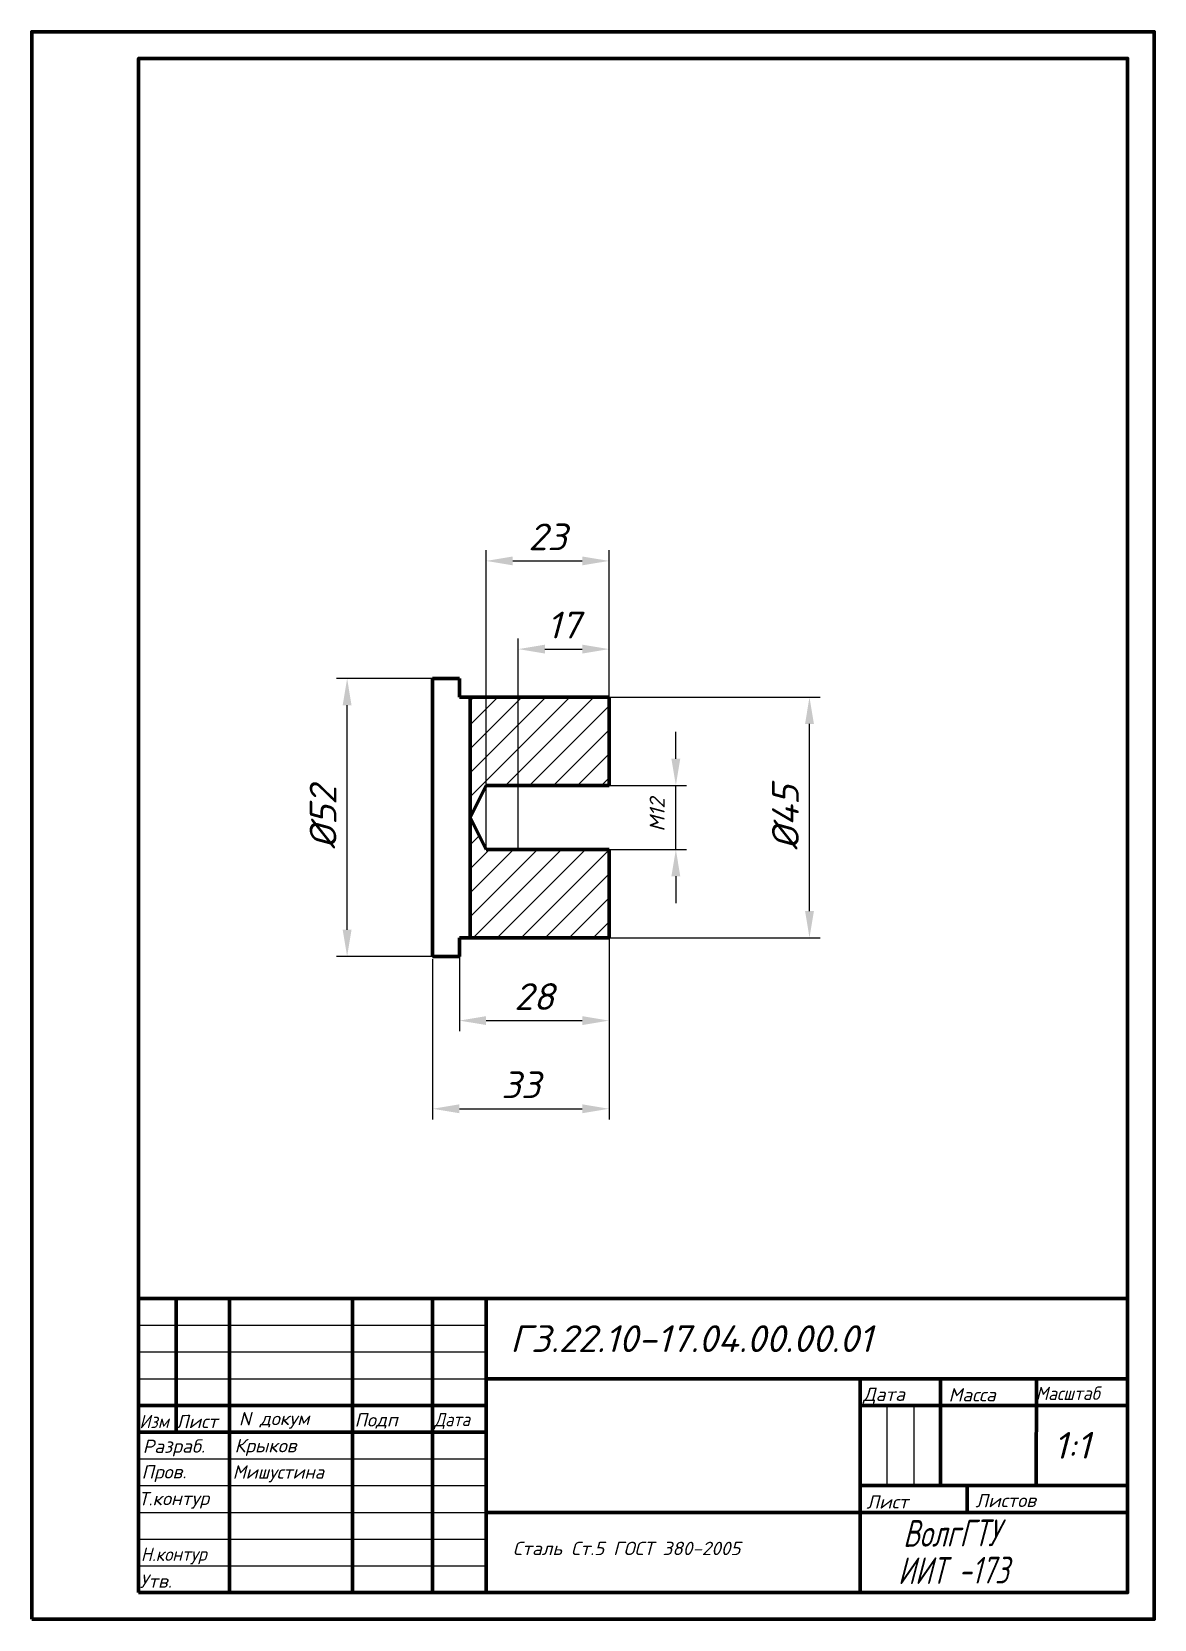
# Model space of a CAD drawing. Header units: millimetres. Extents: x 0 to 210, y 0 to 297.
import ezdxf

# ---------------------------------------------------------------- set-up
doc = ezdxf.new("R2010")
doc.units = ezdxf.units.MM
doc.layers.add('Основные', color=7, linetype='Continuous', lineweight=80)
doc.layers.add('Тонкие', color=7, linetype='Continuous', lineweight=25)
doc.styles.get("Standard").update_dxf_attribs({"font": 'simplex.shx', "oblique": 15})
doc.dimstyles.new('Копия Standard', dxfattribs={"dimtxt": 5, "dimasz": 5, "dimexe": 2, "dimexo": 0, "dimgap": 2, "dimtad": 1, "dimtoh": 1, "dimdec": 0, "dimzin": 0, "dimdsep": 46, "dimtxsty": 'Standard', "dimcen": 0.09, "dimclrd": 256, "dimclre": 256, "dimclrt": 256, "dimadec": 0, "dimazin": 0, "dimtfac": 1, "dimtdec": 0, "dimtmove": 1, "dimatfit": 3, "dimfxl": 1, "dimtfillclr": 256, "dimtolj": 1, "dimtzin": 0, "dimlwd": -1, "dimlwe": -1, "dimarcsym": 0})

# ---------------------------------------------------------------- blocks, each defined once
blk = doc.blocks.new('*D9')
at = {"layer": 'Defpoints', "color": 0, "transparency": 16777216}
for p in [(59, 176), (75, 176), (75, 124)]:
    blk.add_point(p, dxfattribs=at)
at = {"layer": 'Тонкие', "transparency": 16777216}
for p, q in [((75, 176), (57, 176)), ((59, 129), (59, 171)), ((75, 124), (57, 124))]:
    blk.add_line(p, q, dxfattribs=at)
for points in [[(58.17, 171), (59.83, 171), (59, 176)], [(58.17, 129), (59.83, 129), (59, 124)]]:
    blk.add_solid(points, dxfattribs=at)
at = {"layer": 'Тонкие', "transparency": 16777216, "insert": (54.5, 150), "char_height": 5, "attachment_point": 5, "rotation": 90}
blk.add_mtext('\\A1;%%C52', dxfattribs=at)
blk = doc.blocks.new('*D10')
at = {"layer": 'Defpoints', "color": 0, "transparency": 16777216}
for p in [(108, 127.5), (75, 123.5), (108, 95.5)]:
    blk.add_point(p, dxfattribs=at)
at = {"layer": 'Тонкие', "transparency": 16777216}
for p, q in [((108, 127.5), (108, 93.5)), ((75, 123.5), (75, 93.5)), ((80, 95.5), (103, 95.5))]:
    blk.add_line(p, q, dxfattribs=at)
for points in [[(80, 96.33), (80, 94.67), (75, 95.5)], [(103, 96.33), (103, 94.67), (108, 95.5)]]:
    blk.add_solid(points, dxfattribs=at)
at = {"layer": 'Тонкие', "transparency": 16777216, "insert": (91.5, 100), "char_height": 5, "attachment_point": 5}
blk.add_mtext('\\A1;33', dxfattribs=at)
blk = doc.blocks.new('*D11')
at = {"layer": 'Defpoints', "color": 0, "transparency": 16777216}
for p in [(80, 124), (108, 124), (108, 112)]:
    blk.add_point(p, dxfattribs=at)
at = {"layer": 'Тонкие', "transparency": 16777216}
for p, q in [((80, 124), (80, 110)), ((108, 124), (108, 110)), ((85, 112), (103, 112))]:
    blk.add_line(p, q, dxfattribs=at)
for points in [[(85, 112.83), (85, 111.17), (80, 112)], [(103, 112.83), (103, 111.17), (108, 112)]]:
    blk.add_solid(points, dxfattribs=at)
at = {"layer": 'Тонкие', "transparency": 16777216, "insert": (94, 116.5), "char_height": 5, "attachment_point": 5}
blk.add_mtext('\\A1;28', dxfattribs=at)
blk = doc.blocks.new('*D12')
at = {"layer": 'Defpoints', "color": 0, "transparency": 16777216}
for p in [(108, 198), (85, 156), (108, 156)]:
    blk.add_point(p, dxfattribs=at)
at = {"layer": 'Тонкие', "transparency": 16777216}
for p, q in [((85, 156), (85, 200)), ((108, 156), (108, 200)), ((90, 198), (103, 198))]:
    blk.add_line(p, q, dxfattribs=at)
for points in [[(90, 198.83), (90, 197.17), (85, 198)], [(103, 198.83), (103, 197.17), (108, 198)]]:
    blk.add_solid(points, dxfattribs=at)
at = {"layer": 'Тонкие', "transparency": 16777216, "insert": (96.5, 202.5), "char_height": 5, "attachment_point": 5}
blk.add_mtext('\\A1;23', dxfattribs=at)
blk = doc.blocks.new('*D13')
at = {"layer": 'Defpoints', "color": 0, "transparency": 16777216}
for p in [(108, 181.5), (91, 156), (108, 156)]:
    blk.add_point(p, dxfattribs=at)
at = {"layer": 'Тонкие', "transparency": 16777216}
for p, q in [((91, 156), (91, 183.5)), ((96, 181.5), (103, 181.5)), ((108, 156), (108, 183.5))]:
    blk.add_line(p, q, dxfattribs=at)
for points in [[(96, 182.33), (96, 180.67), (91, 181.5)], [(103, 182.33), (103, 180.67), (108, 181.5)]]:
    blk.add_solid(points, dxfattribs=at)
at = {"layer": 'Тонкие', "transparency": 16777216, "insert": (99.5, 186), "char_height": 5, "attachment_point": 5}
blk.add_mtext('\\A1;17', dxfattribs=at)
blk = doc.blocks.new('*D14')
at = {"layer": 'Defpoints', "color": 0, "transparency": 16777216}
for p in [(108, 156), (120.5, 156), (108, 144)]:
    blk.add_point(p, dxfattribs=at)
at = {"layer": 'Тонкие', "transparency": 16777216}
for p, q in [((120.5, 161), (120.5, 166)), ((108, 156), (122.5, 156)), ((120.5, 144), (120.5, 156)), ((108, 144), (122.5, 144)), ((120.5, 139), (120.5, 134))]:
    blk.add_line(p, q, dxfattribs=at)
for points in [[(119.67, 161), (121.33, 161), (120.5, 156)], [(119.67, 139), (121.33, 139), (120.5, 144)]]:
    blk.add_solid(points, dxfattribs=at)
at = {"layer": 'Тонкие', "transparency": 16777216, "insert": (117, 150.5), "char_height": 2.8, "attachment_point": 5, "rotation": 90}
blk.add_mtext('\\A1;M12', dxfattribs=at)
blk = doc.blocks.new('*D15')
at = {"layer": 'Defpoints', "color": 0, "transparency": 16777216}
for p in [(108, 172.5), (145.5, 172.5), (108, 127.5)]:
    blk.add_point(p, dxfattribs=at)
at = {"layer": 'Тонкие', "transparency": 16777216}
for p, q in [((108, 172.5), (147.5, 172.5)), ((145.5, 132.5), (145.5, 167.5)), ((108, 127.5), (147.5, 127.5))]:
    blk.add_line(p, q, dxfattribs=at)
for points in [[(144.67, 167.5), (146.33, 167.5), (145.5, 172.5)], [(144.67, 132.5), (146.33, 132.5), (145.5, 127.5)]]:
    blk.add_solid(points, dxfattribs=at)
at = {"layer": 'Тонкие', "transparency": 16777216, "insert": (141, 150), "char_height": 5, "attachment_point": 5, "rotation": 90}
blk.add_mtext('\\A1;%%C45', dxfattribs=at)

msp = doc.modelspace()

# ---------------------------------------------------------------- hatches: boundary and pattern name
at = {"layer": 'Тонкие'}
h = msp.add_hatch(dxfattribs=at)
h.set_pattern_fill('ANSI31', color=256)
h.paths.add_polyline_path([(108, 172.5), (82, 172.5), (82, 150), (85, 156), (108, 156)])
h.paths.add_polyline_path([(108, 144), (85, 144), (82, 150), (82, 127.5), (108, 127.5)])

# ---------------------------------------------------------------- linework, layer by layer
at = {"layer": 'Основные'}
for p, q in [((75, 124), (75, 176)), ((75, 176), (80, 176)), ((80, 176), (80, 172.5)), ((80, 172.5), (108, 172.5)), ((82, 127.5), (82, 172.5)), ((108, 172.5), (108, 156)), ((82, 150), (85, 156)), ((85, 156), (108, 156)), ((82, 150), (85, 144)), ((82, 150), (82, 127.5)), ((108, 144), (85, 144)), ((108, 144), (108, 127.5)), ((108, 127.5), (80, 127.5)), ((80, 127.5), (80, 124)), ((80, 124), (75, 124)), ((20, 60), (20, 60)), ((20, 60), (27, 60)), ((27, 60), (27, 35)), ((27, 60), (37, 60)), ((37, 60), (37, 5)), ((37, 60), (60, 60)), ((60, 60), (60, 5)), ((60, 60), (75, 60)), ((75, 60), (75, 5)), ((75, 60), (85, 60)), ((85, 60), (85, 5)), ((85, 60), (195, 60)), ((195, 60), (205, 60)), ((85, 45), (205, 45)), ((155, 45), (155, 5)), ((170, 45), (170, 25)), ((170, 45), (188, 45)), ((188, 45), (187.93, 25)), ((20, 40), (85, 40)), ((155, 40), (205, 40)), ((20, 35), (85, 35)), ((155, 25), (205, 25)), ((175, 25), (175, 20)), ((85, 20), (205, 20))]:
    msp.add_line(p, q, dxfattribs=at)
for points in [[(0, 0), (210, 0), (210, 297), (0, 297)], [(20, 5), (205, 5), (205, 292), (20, 292)]]:
    msp.add_lwpolyline(points, close=True, dxfattribs=at)
at = {"layer": 'Тонкие'}
for p, q in [((85, 144), (85, 156)), ((91, 144), (91, 156)), ((20, 55), (85, 55)), ((20, 50), (85, 50)), ((20, 45), (85, 45)), ((160, 40), (160, 25)), ((165, 40), (165, 25)), ((20, 30), (85, 30)), ((20, 25), (85, 25)), ((20, 20), (85, 20)), ((20, 15), (85, 15)), ((20, 10), (85, 10))]:
    msp.add_line(p, q, dxfattribs=at)

# ---------------------------------------------------------------- texts
at = {"layer": 'Тонкие', "oblique": 15}
for s, height, p in [('Дата', 2.5, (155.52, 40.81)), ('Масса', 2.5, (171.52, 40.72)), ('N докум', 2.5, (38.75, 36.25)), ('Лист', 2.5, (26.96, 35.73)), ('Подп', 2.5, (60.4, 36.03)), ('Разраб.', 2.5, (20.76, 31.09)), ('1:1', 5, (191.17, 30.01)), ('Пров.', 2.5, (20.54, 26.3)), ('Т.контур', 2.5, (19.98, 21.3)), ('Лист', 2.5, (156.15, 20.68)), ('Листов', 2.5, (176.54, 20.93)), ('Утв.', 2.5, (20.2, 5.86))]:
    msp.add_text(s, height=height, rotation=0.421, dxfattribs=at).set_placement(p)
for s, height, width, p in [('Масштаб', 2.5, 0.9, (187.83, 40.97)), ('Изм', 2.5, 0.9, (20.14, 35.74)), ('Дата', 2.5, 0.85, (75.32, 36.09)), ('ВолгГТУ', 5, 0.7, (163.02, 13.54)), ('Н.контур', 2.5, 0.9, (20.42, 10.88)), ('ИИТ -173', 5, 0.7, (162.04, 6.56))]:
    msp.add_text(s, height=height, rotation=0.421, dxfattribs=dict(at, width=width)).set_placement(p)
at = {"layer": 'Тонкие', "oblique": 15, "width": 0.95}
msp.add_text('Мишустина', height=2.5, dxfattribs=at).set_placement((37.6, 26.3))
at = {"layer": 'Тонкие', "attachment_point": 1}
for s, width, heights, insert, char_height in [('ГЗ.22.10-17.04.00.00.01', 109.5691, [9.91], (89.5, 55), 5), ('Крыков', 4.1737, [0], (37.94, 33.73), 2.5), ('Сталь Ст.5 ГОСТ 380-2005', 63.3857, [5], (90, 14.5), 2.5)]:
    msp.add_mtext_dynamic_manual_height_columns(s, width=width, gutter_width=12.5, heights=heights, dxfattribs=dict(at, insert=insert, char_height=char_height))

# ---------------------------------------------------------------- dimensions: what is measured, and where the dimension line sits
at = {"layer": 'Тонкие'}
for base, p1, p2, picture, middle in [((108, 198), (85, 156), (108, 156), '*D12', (96.5, 202.5)), ((108, 181.5), (91, 156), (108, 156), '*D13', (99.5, 186)), ((108, 95.5), (75, 123.5), (108, 127.5), '*D10', (91.5, 100)), ((108, 112), (80, 124), (108, 124), '*D11', (94, 116.5))]:
    dim = msp.add_linear_dim(base=base, p1=p1, p2=p2, dimstyle='Копия Standard', dxfattribs=at)
    dim.commit()
    dim.dimension.update_dxf_attribs({"geometry": picture, "text_midpoint": middle})
for base, p1, p2, picture, middle in [((59, 176), (75, 124), (75, 176), '*D9', (54.5, 150)), ((145.5, 172.5), (108, 127.5), (108, 172.5), '*D15', (141, 150))]:
    dim = msp.add_linear_dim(base=base, p1=p1, p2=p2, angle=90, text='%%C<>', dimstyle='Копия Standard', dxfattribs=at)
    dim.commit()
    dim.dimension.update_dxf_attribs({"geometry": picture, "text_midpoint": middle})
dim = msp.add_linear_dim(base=(120.5, 156), p1=(108, 144), p2=(108, 156), angle=90, text='M<>', dimstyle='Копия Standard', override={"dimtxt": 2.8, "dimtmove": 2}, dxfattribs=at)
dim.commit()
dim.dimension.update_dxf_attribs({"geometry": '*D14', "text_midpoint": (117, 150.5), "dimtype": 160})

doc.saveas('drawing.dxf')
